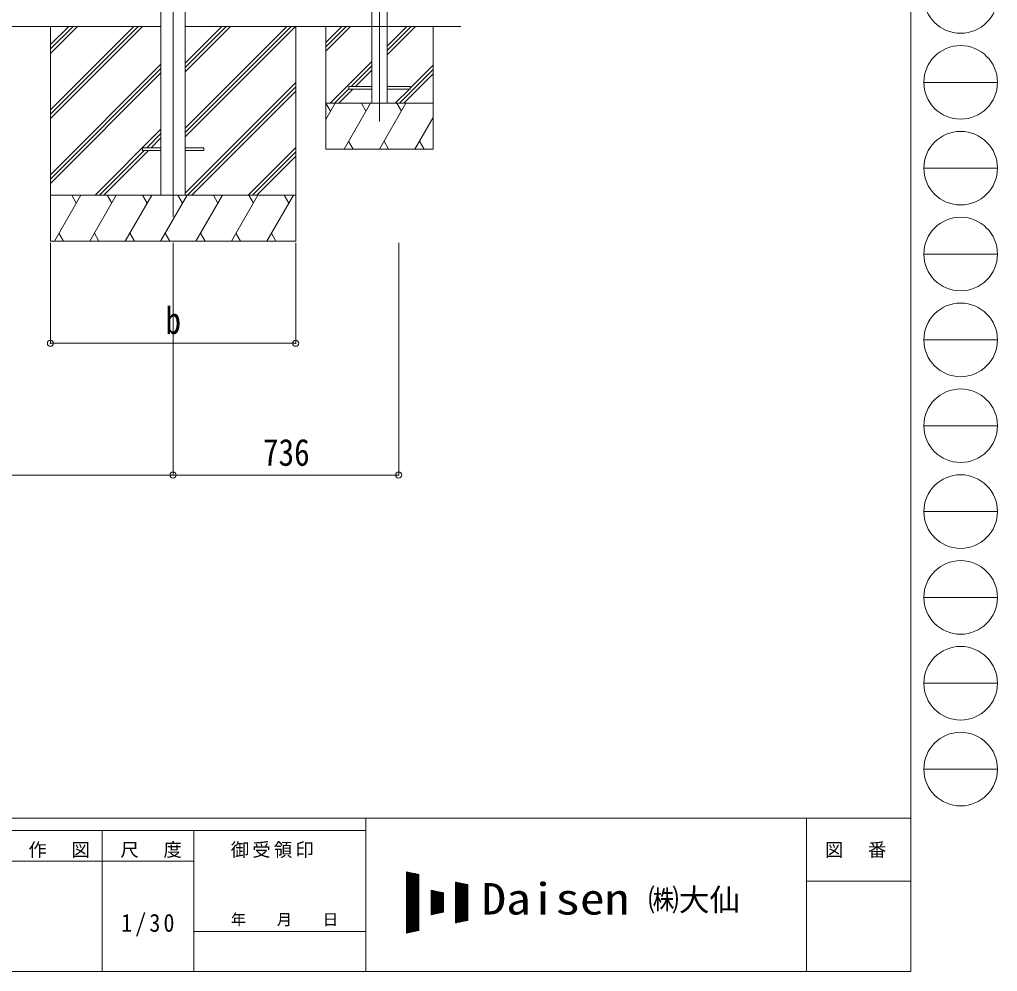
# Model space of a CAD drawing. Units: millimetres at full size; details may follow other scales. Extents: x -5590 to 5652, y -3902 to 3858.
# Drawn here: x 2463 to 5652, y -3902 to -797 of the extents above; entities that cross this region are included whole.
import ezdxf
from ezdxf.enums import TextEntityAlignment as Align

# ---------------------------------------------------------------- set-up
doc = ezdxf.new("R2010")
doc.units = ezdxf.units.MM
doc.header["$LTSCALE"] = 20
doc.header["$PDMODE"] = 32
doc.header["$PDSIZE"] = 20
for name, color, linetype, lineweight in [('0-0_0', 7, 'Continuous', 9), ('0-1_本体', 4, 'Continuous', 9), ('0-2_部品', 7, 'Continuous', 9), ('0-8_PARTS2', 2, 'Continuous', 9), ('0-A_寸法', 6, 'Continuous', 9), ('1-0_FRAME', 7, 'Continuous', 9), ('1-1_GLASS', 4, 'Continuous', 9), ('1-8', 2, 'Continuous', 9), ('F-0_240', 7, 'Continuous', 9)]:
    doc.layers.add(name, color=color, linetype=linetype, lineweight=lineweight)
doc.styles.add('ＭＳ ゴシック', font='')
doc.styles.get('ＭＳ ゴシック').set_extended_font_data('MS Gothic')

msp = doc.modelspace()

# ---------------------------------------------------------------- linework, layer by layer
at = {"layer": '0-0_0'}
for p, q in [((1571.19, -819.47), (2924.19, -819.47)), ((2563.79, -819.47), (2563.79, -1519.47)), ((2563.79, -1090.97), (2835.3, -819.47)), ((2563.79, -1105.12), (2849.44, -819.47)), ((2563.79, -1119.26), (2863.58, -819.47)), ((2563.79, -878.84), (2623.16, -819.47)), ((2563.79, -892.98), (2637.3, -819.47)), ((2563.79, -907.13), (2651.45, -819.47)), ((3003.19, -1179.34), (3363.06, -819.47)), ((3003.19, -1151.05), (3334.77, -819.47)), ((3003.19, -1165.2), (3348.91, -819.47)), ((3003.19, -967.21), (3150.92, -819.47)), ((3003.19, -953.07), (3136.78, -819.47)), ((3003.19, -938.92), (3122.64, -819.47)), ((3003.19, -819.47), (3901.69, -819.47)), ((3363.79, -819.47), (3363.79, -1519.47)), ((2563.79, -1303.11), (2924.19, -942.71)), ((2563.79, -1317.25), (2924.19, -956.85)), ((2563.79, -1331.39), (2924.19, -971)), ((3003.19, -1363.18), (3363.79, -1002.58)), ((3011.04, -1369.47), (3363.79, -1016.73)), ((3025.19, -1369.47), (3363.79, -1030.87)), ((2709.56, -1369.47), (2924.19, -1154.84)), ((2878.2, -1214.97), (2924.19, -1168.98)), ((2892.34, -1214.97), (2924.19, -1183.13)), ((2723.7, -1369.47), (2869.2, -1223.97)), ((2737.84, -1369.47), (2883.34, -1223.97)), ((3209.03, -1369.47), (3363.79, -1214.72)), ((3223.18, -1369.47), (3363.79, -1228.86)), ((3237.32, -1369.47), (3363.79, -1243)), ((3363.79, -1369.47), (2563.79, -1369.47)), ((2576.5, -1519.47), (2663.1, -1369.47)), ((2648.1, -1395.46), (2633.1, -1369.47)), ((2691.97, -1519.47), (2778.57, -1369.47)), ((2763.57, -1395.46), (2748.57, -1369.47)), ((2807.44, -1519.47), (2894.04, -1369.47)), ((2879.04, -1395.46), (2864.04, -1369.47)), ((2922.91, -1519.47), (3009.51, -1369.47)), ((2994.51, -1395.45), (2979.51, -1369.47)), ((3038.38, -1519.47), (3124.98, -1369.47)), ((3109.98, -1395.45), (3094.98, -1369.47)), ((3153.85, -1519.47), (3240.45, -1369.47)), ((3210.45, -1369.47), (3225.45, -1395.45)), ((3269.32, -1519.47), (3355.92, -1369.47)), ((3325.92, -1369.47), (3340.92, -1395.45)), ((2591.5, -1493.49), (2606.49, -1519.47)), ((2706.97, -1493.49), (2721.96, -1519.47)), ((2822.44, -1493.49), (2837.44, -1519.47)), ((2937.91, -1493.49), (2952.91, -1519.47)), ((3053.38, -1493.49), (3068.38, -1519.47)), ((3168.85, -1493.49), (3183.85, -1519.47)), ((3284.32, -1493.49), (3299.31, -1519.47)), ((2563.79, -1519.47), (3363.79, -1519.47))]:
    msp.add_line(p, q, dxfattribs=at)
at = {"layer": '0-1_本体'}
for p, q in [((2924.19, 1092.99), (2924.19, -1369.47)), ((3003.19, 1092.99), (3003.19, -1369.47))]:
    msp.add_line(p, q, dxfattribs=at)
at = {"layer": '0-2_部品', "color": 4}
for p, q in [((2863.79, -1214.97), (2863.79, -1223.97)), ((2863.79, -1214.97), (2924.19, -1214.97)), ((2863.79, -1223.97), (2924.19, -1223.97)), ((3003.19, -1214.97), (3063.79, -1214.97)), ((3003.19, -1223.97), (3063.79, -1223.97)), ((3063.79, -1214.97), (3063.79, -1223.97))]:
    msp.add_line(p, q, dxfattribs=at)
at = {"layer": '0-8_PARTS2'}
msp.add_line((2963.69, 1522.69), (2963.69, -1440.76), dxfattribs=at)
at = {"layer": '0-A_寸法'}
for p, q in [((2563.79, -1852.79), (2563.79, -1525.34)), ((2963.69, -2282.93), (2963.69, -1525.34)), ((3363.79, -1852.79), (3363.79, -1525.34)), ((3699.69, -2282.93), (3699.69, -1525.34)), ((3363.79, -1852.79), (2563.79, -1852.79)), ((2963.69, -2282.93), (1531.69, -2282.93)), ((3699.69, -2282.93), (2963.69, -2282.93))]:
    msp.add_line(p, q, dxfattribs=at)
for p in [(2563.79, -1852.79), (3363.79, -1852.79), (2963.69, -2282.93), (3699.69, -2282.93)]:
    msp.add_point(p, dxfattribs=at)
at = {"layer": '1-0_FRAME'}
for p, q in [((3461.69, -871.92), (3514.04, -819.57)), ((3461.69, -886.06), (3528.18, -819.57)), ((3461.69, -900.21), (3542.32, -819.57)), ((3461.69, -819.57), (3461.69, -1219.57)), ((3661.69, -912.34), (3754.46, -819.57)), ((3661.69, -898.2), (3740.31, -819.57)), ((3661.69, -884.05), (3726.17, -819.57)), ((3811.69, -1219.57), (3811.69, -819.57)), ((3476.17, -1069.57), (3611.69, -934.05)), ((3544.31, -1015.57), (3611.69, -948.19)), ((3736.69, -1021.19), (3811.69, -946.19)), ((3558.45, -1015.57), (3611.69, -962.34)), ((3702.44, -1069.57), (3811.69, -960.33)), ((3716.59, -1069.57), (3811.69, -974.47)), ((3490.31, -1069.57), (3536.69, -1023.19)), ((3504.45, -1069.57), (3550.45, -1023.57)), ((3688.3, -1069.57), (3734.3, -1023.57)), ((3461.69, -1122.69), (3492.36, -1069.57)), ((3461.69, -1069.57), (3811.69, -1069.57)), ((3477.36, -1095.56), (3462.35, -1069.57)), ((3521.22, -1219.57), (3607.83, -1069.57)), ((3592.83, -1095.56), (3577.82, -1069.57)), ((3636.69, -1219.57), (3723.3, -1069.57)), ((3708.3, -1095.56), (3693.3, -1069.57)), ((3752.16, -1219.57), (3811.69, -1116.47)), ((3536.22, -1193.59), (3551.22, -1219.57)), ((3651.69, -1193.59), (3666.69, -1219.57)), ((3767.16, -1193.59), (3782.16, -1219.57)), ((3461.69, -1219.57), (3811.69, -1219.57))]:
    msp.add_line(p, q, dxfattribs=at)
at = {"layer": '1-1_GLASS'}
for p, q in [((3611.69, 1060.64), (3611.69, -1069.57)), ((3661.69, 1060.64), (3661.69, -1069.57)), ((3661.69, -1015.57), (3736.69, -1015.57)), ((3611.69, -1023.57), (3536.69, -1023.57))]:
    msp.add_line(p, q, dxfattribs=at)
for points in [[(3536.69, -1023.57), (3536.69, -1015.57), (3611.69, -1015.57)], [(3736.69, -1015.57), (3736.69, -1023.57), (3661.69, -1023.57)]]:
    msp.add_lwpolyline(points, dxfattribs=at)
at = {"layer": '1-8'}
msp.add_line((3636.69, 1067.59), (3636.69, -1129.26), dxfattribs=at)
at = {"layer": 'F-0_240', "color": 5}
for p, q in [((5369.7, 3858.23), (5369.7, -3901.77)), ((-5590.3, -3401.77), (5369.7, -3401.77)), ((3591.86, -3401.77), (3591.86, -3901.77)), ((5029.7, -3401.77), (5029.7, -3901.77)), ((-5590.3, -3441.77), (3591.86, -3441.77)), ((2731.86, -3441.77), (2731.86, -3901.77)), ((3031.86, -3441.77), (3031.86, -3901.77)), ((1831.86, -3541.77), (3031.86, -3541.77)), ((5029.7, -3606.77), (5369.7, -3606.77)), ((3031.86, -3771.77), (3591.86, -3771.77)), ((-5590.3, -3901.77), (5369.7, -3901.77))]:
    msp.add_line(p, q, dxfattribs=at)
at = {"layer": 'F-0_240', "color": 4}
for p, q in [((5412.44, -1001.77), (5652.44, -1001.77)), ((5412.44, -1281.77), (5652.44, -1281.77)), ((5412.44, -1561.77), (5652.44, -1561.77)), ((5412.44, -1841.77), (5652.44, -1841.77)), ((5412.44, -2121.77), (5652.44, -2121.77)), ((5412.44, -2401.77), (5652.44, -2401.77)), ((5412.44, -2681.77), (5652.44, -2681.77)), ((5412.44, -2961.77), (5652.44, -2961.77)), ((5412.44, -3241.77), (5652.44, -3241.77))]:
    msp.add_line(p, q, dxfattribs=at)
at = {"layer": 'F-0_240'}
for p, q in [((3725.17, -3576.84), (3765.17, -3585.17)), ((3725.17, -3576.84), (3725.17, -3776.84)), ((3725.17, -3578.72), (3734.2, -3578.72)), ((3725.17, -3580.72), (3743.8, -3580.72)), ((3725.17, -3582.72), (3753.4, -3582.72)), ((3725.17, -3584.72), (3763, -3584.72)), ((3725.17, -3586.72), (3765.17, -3586.72)), ((3725.17, -3588.72), (3765.17, -3588.72)), ((3725.17, -3590.72), (3765.17, -3590.72)), ((3725.17, -3592.72), (3765.17, -3592.72)), ((3725.17, -3594.72), (3765.17, -3594.72)), ((3725.17, -3596.72), (3765.17, -3596.72)), ((3725.17, -3598.72), (3765.17, -3598.72)), ((3725.17, -3600.72), (3765.17, -3600.72)), ((3725.17, -3602.72), (3765.17, -3602.72)), ((3726.35, -3776.59), (3726.35, -3577.08)), ((3728.35, -3776.17), (3728.35, -3577.5)), ((3730.35, -3775.76), (3730.35, -3577.92)), ((3732.35, -3775.34), (3732.35, -3578.33)), ((3734.35, -3774.92), (3734.35, -3578.75)), ((3736.35, -3774.51), (3736.35, -3579.17)), ((3738.35, -3774.09), (3738.35, -3579.58)), ((3740.35, -3773.67), (3740.35, -3580)), ((3742.35, -3773.26), (3742.35, -3580.42)), ((3744.35, -3772.84), (3744.35, -3580.83)), ((3746.35, -3772.42), (3746.35, -3581.25)), ((3748.35, -3772.01), (3748.35, -3581.67)), ((3750.35, -3771.59), (3750.35, -3582.08)), ((3752.35, -3771.17), (3752.35, -3582.5)), ((3754.35, -3770.76), (3754.35, -3582.92)), ((3756.35, -3770.34), (3756.35, -3583.33)), ((3758.35, -3769.92), (3758.35, -3583.75)), ((3760.35, -3769.51), (3760.35, -3584.17)), ((3762.35, -3769.09), (3762.35, -3584.58)), ((3764.35, -3768.67), (3764.35, -3585)), ((3765.17, -3585.17), (3765.17, -3768.5)), ((3725.17, -3604.72), (3765.17, -3604.72)), ((3725.17, -3606.72), (3765.17, -3606.72)), ((3725.17, -3608.72), (3765.17, -3608.72)), ((3725.17, -3610.72), (3765.17, -3610.72)), ((3725.17, -3612.72), (3765.17, -3612.72)), ((3725.17, -3614.72), (3765.17, -3614.72)), ((3725.17, -3616.72), (3765.17, -3616.72)), ((3725.17, -3618.72), (3765.17, -3618.72)), ((3725.17, -3620.72), (3765.17, -3620.72)), ((3725.17, -3622.72), (3765.17, -3622.72)), ((3725.17, -3624.72), (3765.17, -3624.72)), ((3725.17, -3626.72), (3765.17, -3626.72)), ((3725.17, -3628.72), (3765.17, -3628.72)), ((3725.17, -3630.72), (3765.17, -3630.72)), ((3725.17, -3632.72), (3765.17, -3632.72)), ((3725.17, -3634.72), (3765.17, -3634.72)), ((3885.17, -3610.17), (3925.17, -3618.5)), ((3885.17, -3610.17), (3885.17, -3743.5)), ((3885.17, -3610.72), (3887.8, -3610.72)), ((3885.17, -3612.72), (3897.4, -3612.72)), ((3885.17, -3614.72), (3907, -3614.72)), ((3885.17, -3616.72), (3916.6, -3616.72)), ((3885.17, -3618.72), (3925.17, -3618.72)), ((3885.17, -3620.72), (3925.17, -3620.72)), ((3885.17, -3622.72), (3925.17, -3622.72)), ((3885.17, -3624.72), (3925.17, -3624.72)), ((3885.17, -3626.72), (3925.17, -3626.72)), ((3885.17, -3628.72), (3925.17, -3628.72)), ((3885.17, -3630.72), (3925.17, -3630.72)), ((3885.17, -3632.72), (3925.17, -3632.72)), ((3885.17, -3634.72), (3925.17, -3634.72)), ((3886.35, -3743.26), (3886.35, -3610.42)), ((3888.35, -3742.84), (3888.35, -3610.83)), ((3890.35, -3742.42), (3890.35, -3611.25)), ((3892.35, -3742.01), (3892.35, -3611.67)), ((3894.35, -3741.59), (3894.35, -3612.08)), ((3896.35, -3741.17), (3896.35, -3612.5)), ((3898.35, -3740.76), (3898.35, -3612.92)), ((3900.35, -3740.34), (3900.35, -3613.33)), ((3902.35, -3739.92), (3902.35, -3613.75)), ((3904.35, -3739.51), (3904.35, -3614.17)), ((3906.35, -3739.09), (3906.35, -3614.58)), ((3908.35, -3738.67), (3908.35, -3615)), ((3910.35, -3738.26), (3910.35, -3615.42)), ((3912.35, -3737.84), (3912.35, -3615.83)), ((3914.35, -3737.42), (3914.35, -3616.25)), ((3916.35, -3737.01), (3916.35, -3616.67)), ((3918.35, -3736.59), (3918.35, -3617.08)), ((3920.35, -3736.17), (3920.35, -3617.5)), ((3922.35, -3735.76), (3922.35, -3617.92)), ((3924.35, -3735.34), (3924.35, -3618.33)), ((3925.17, -3618.5), (3925.17, -3735.17)), ((3725.17, -3636.72), (3765.17, -3636.72)), ((3725.17, -3638.72), (3765.17, -3638.72)), ((3725.17, -3640.72), (3765.17, -3640.72)), ((3725.17, -3642.72), (3765.17, -3642.72)), ((3725.17, -3644.72), (3765.17, -3644.72)), ((3725.17, -3646.72), (3765.17, -3646.72)), ((3725.17, -3648.72), (3765.17, -3648.72)), ((3725.17, -3650.72), (3765.17, -3650.72)), ((3725.17, -3652.72), (3765.17, -3652.72)), ((3725.17, -3654.72), (3765.17, -3654.72)), ((3725.17, -3656.72), (3765.17, -3656.72)), ((3725.17, -3658.72), (3765.17, -3658.72)), ((3725.17, -3660.72), (3765.17, -3660.72)), ((3725.17, -3662.72), (3765.17, -3662.72)), ((3725.17, -3664.72), (3765.17, -3664.72)), ((3725.17, -3666.72), (3765.17, -3666.72)), ((3805.17, -3636.84), (3845.17, -3645.17)), ((3805.17, -3636.84), (3805.17, -3716.84)), ((3805.17, -3638.72), (3814.2, -3638.72)), ((3805.17, -3640.72), (3823.8, -3640.72)), ((3805.17, -3642.72), (3833.4, -3642.72)), ((3805.17, -3644.72), (3843, -3644.72)), ((3805.17, -3646.72), (3845.17, -3646.72)), ((3805.17, -3648.72), (3845.17, -3648.72)), ((3805.17, -3650.72), (3845.17, -3650.72)), ((3805.17, -3652.72), (3845.17, -3652.72)), ((3805.17, -3654.72), (3845.17, -3654.72)), ((3805.17, -3656.72), (3845.17, -3656.72)), ((3805.17, -3658.72), (3845.17, -3658.72)), ((3805.17, -3660.72), (3845.17, -3660.72)), ((3805.17, -3662.72), (3845.17, -3662.72)), ((3805.17, -3664.72), (3845.17, -3664.72)), ((3805.17, -3666.72), (3845.17, -3666.72)), ((3806.35, -3716.59), (3806.35, -3637.08)), ((3808.35, -3716.17), (3808.35, -3637.5)), ((3810.35, -3715.76), (3810.35, -3637.92)), ((3812.35, -3715.34), (3812.35, -3638.33)), ((3814.35, -3714.92), (3814.35, -3638.75)), ((3816.35, -3714.51), (3816.35, -3639.17)), ((3818.35, -3714.09), (3818.35, -3639.58)), ((3820.35, -3713.67), (3820.35, -3640)), ((3822.35, -3713.26), (3822.35, -3640.42)), ((3824.35, -3712.84), (3824.35, -3640.83)), ((3826.35, -3712.42), (3826.35, -3641.25)), ((3828.35, -3712.01), (3828.35, -3641.67)), ((3830.35, -3711.59), (3830.35, -3642.08)), ((3832.35, -3711.17), (3832.35, -3642.5)), ((3834.35, -3710.76), (3834.35, -3642.92)), ((3836.35, -3710.34), (3836.35, -3643.33)), ((3838.35, -3709.92), (3838.35, -3643.75)), ((3840.35, -3709.51), (3840.35, -3644.17)), ((3842.35, -3709.09), (3842.35, -3644.58)), ((3844.35, -3708.67), (3844.35, -3645)), ((3845.17, -3645.17), (3845.17, -3708.5)), ((3885.17, -3636.72), (3925.17, -3636.72)), ((3885.17, -3638.72), (3925.17, -3638.72)), ((3885.17, -3640.72), (3925.17, -3640.72)), ((3885.17, -3642.72), (3925.17, -3642.72)), ((3885.17, -3644.72), (3925.17, -3644.72)), ((3885.17, -3646.72), (3925.17, -3646.72)), ((3885.17, -3648.72), (3925.17, -3648.72)), ((3885.17, -3650.72), (3925.17, -3650.72)), ((3885.17, -3652.72), (3925.17, -3652.72)), ((3885.17, -3654.72), (3925.17, -3654.72)), ((3885.17, -3656.72), (3925.17, -3656.72)), ((3885.17, -3658.72), (3925.17, -3658.72)), ((3885.17, -3660.72), (3925.17, -3660.72)), ((3885.17, -3662.72), (3925.17, -3662.72)), ((3885.17, -3664.72), (3925.17, -3664.72)), ((3885.17, -3666.72), (3925.17, -3666.72)), ((3725.17, -3668.72), (3765.17, -3668.72)), ((3725.17, -3670.72), (3765.17, -3670.72)), ((3725.17, -3672.72), (3765.17, -3672.72)), ((3725.17, -3674.72), (3765.17, -3674.72)), ((3725.17, -3676.72), (3765.17, -3676.72)), ((3725.17, -3678.72), (3765.17, -3678.72)), ((3725.17, -3680.72), (3765.17, -3680.72)), ((3725.17, -3682.72), (3765.17, -3682.72)), ((3725.17, -3684.72), (3765.17, -3684.72)), ((3725.17, -3686.72), (3765.17, -3686.72)), ((3725.17, -3688.72), (3765.17, -3688.72)), ((3725.17, -3690.72), (3765.17, -3690.72)), ((3725.17, -3692.72), (3765.17, -3692.72)), ((3725.17, -3694.72), (3765.17, -3694.72)), ((3725.17, -3696.72), (3765.17, -3696.72)), ((3725.17, -3698.72), (3765.17, -3698.72)), ((3805.17, -3668.72), (3845.17, -3668.72)), ((3805.17, -3670.72), (3845.17, -3670.72)), ((3805.17, -3672.72), (3845.17, -3672.72)), ((3805.17, -3674.72), (3845.17, -3674.72)), ((3805.17, -3676.72), (3845.17, -3676.72)), ((3805.17, -3678.72), (3845.17, -3678.72)), ((3805.17, -3680.72), (3845.17, -3680.72)), ((3805.17, -3682.72), (3845.17, -3682.72)), ((3805.17, -3684.72), (3845.17, -3684.72)), ((3805.17, -3686.72), (3845.17, -3686.72)), ((3805.17, -3688.72), (3845.17, -3688.72)), ((3805.17, -3690.72), (3845.17, -3690.72)), ((3805.17, -3692.72), (3845.17, -3692.72)), ((3805.17, -3694.72), (3845.17, -3694.72)), ((3805.17, -3696.72), (3845.17, -3696.72)), ((3805.17, -3698.72), (3845.17, -3698.72)), ((3885.17, -3668.72), (3925.17, -3668.72)), ((3885.17, -3670.72), (3925.17, -3670.72)), ((3885.17, -3672.72), (3925.17, -3672.72)), ((3885.17, -3674.72), (3925.17, -3674.72)), ((3885.17, -3676.72), (3925.17, -3676.72)), ((3885.17, -3678.72), (3925.17, -3678.72)), ((3885.17, -3680.72), (3925.17, -3680.72)), ((3885.17, -3682.72), (3925.17, -3682.72)), ((3885.17, -3684.72), (3925.17, -3684.72)), ((3885.17, -3686.72), (3925.17, -3686.72)), ((3885.17, -3688.72), (3925.17, -3688.72)), ((3885.17, -3690.72), (3925.17, -3690.72)), ((3885.17, -3692.72), (3925.17, -3692.72)), ((3885.17, -3694.72), (3925.17, -3694.72)), ((3885.17, -3696.72), (3925.17, -3696.72)), ((3885.17, -3698.72), (3925.17, -3698.72)), ((3725.17, -3700.72), (3765.17, -3700.72)), ((3725.17, -3702.72), (3765.17, -3702.72)), ((3725.17, -3704.72), (3765.17, -3704.72)), ((3725.17, -3706.72), (3765.17, -3706.72)), ((3725.17, -3708.72), (3765.17, -3708.72)), ((3725.17, -3710.72), (3765.17, -3710.72)), ((3725.17, -3712.72), (3765.17, -3712.72)), ((3725.17, -3714.72), (3765.17, -3714.72)), ((3725.17, -3716.72), (3765.17, -3716.72)), ((3725.17, -3718.72), (3765.17, -3718.72)), ((3725.17, -3720.72), (3765.17, -3720.72)), ((3725.17, -3722.72), (3765.17, -3722.72)), ((3725.17, -3724.72), (3765.17, -3724.72)), ((3725.17, -3726.72), (3765.17, -3726.72)), ((3725.17, -3728.72), (3765.17, -3728.72)), ((3725.17, -3730.72), (3765.17, -3730.72)), ((3805.17, -3700.72), (3845.17, -3700.72)), ((3805.17, -3702.72), (3845.17, -3702.72)), ((3805.17, -3704.72), (3845.17, -3704.72)), ((3805.17, -3706.72), (3845.17, -3706.72)), ((3805.17, -3716.84), (3845.17, -3708.5)), ((3805.17, -3708.72), (3844.13, -3708.72)), ((3805.17, -3710.72), (3834.53, -3710.72)), ((3805.17, -3712.72), (3824.93, -3712.72)), ((3805.17, -3714.72), (3815.33, -3714.72)), ((3805.17, -3716.72), (3805.73, -3716.72)), ((3885.17, -3700.72), (3925.17, -3700.72)), ((3885.17, -3702.72), (3925.17, -3702.72)), ((3885.17, -3704.72), (3925.17, -3704.72)), ((3885.17, -3706.72), (3925.17, -3706.72)), ((3885.17, -3708.72), (3925.17, -3708.72)), ((3885.17, -3710.72), (3925.17, -3710.72)), ((3885.17, -3712.72), (3925.17, -3712.72)), ((3885.17, -3714.72), (3925.17, -3714.72)), ((3885.17, -3716.72), (3925.17, -3716.72)), ((3885.17, -3718.72), (3925.17, -3718.72)), ((3885.17, -3720.72), (3925.17, -3720.72)), ((3885.17, -3722.72), (3925.17, -3722.72)), ((3885.17, -3724.72), (3925.17, -3724.72)), ((3885.17, -3726.72), (3925.17, -3726.72)), ((3885.17, -3728.72), (3925.17, -3728.72)), ((3885.17, -3730.72), (3925.17, -3730.72)), ((3725.17, -3732.72), (3765.17, -3732.72)), ((3725.17, -3734.72), (3765.17, -3734.72)), ((3725.17, -3736.72), (3765.17, -3736.72)), ((3725.17, -3738.72), (3765.17, -3738.72)), ((3725.17, -3740.72), (3765.17, -3740.72)), ((3725.17, -3742.72), (3765.17, -3742.72)), ((3725.17, -3744.72), (3765.17, -3744.72)), ((3725.17, -3746.72), (3765.17, -3746.72)), ((3725.17, -3748.72), (3765.17, -3748.72)), ((3725.17, -3750.72), (3765.17, -3750.72)), ((3725.17, -3752.72), (3765.17, -3752.72)), ((3725.17, -3754.72), (3765.17, -3754.72)), ((3725.17, -3756.72), (3765.17, -3756.72)), ((3725.17, -3758.72), (3765.17, -3758.72)), ((3725.17, -3760.72), (3765.17, -3760.72)), ((3725.17, -3762.72), (3765.17, -3762.72)), ((3885.17, -3732.72), (3925.17, -3732.72)), ((3885.17, -3734.72), (3925.17, -3734.72)), ((3925.17, -3735.17), (3885.17, -3743.5)), ((3885.17, -3736.72), (3917.73, -3736.72)), ((3885.17, -3738.72), (3908.13, -3738.72)), ((3885.17, -3740.72), (3898.53, -3740.72)), ((3885.17, -3742.72), (3888.93, -3742.72)), ((3725.17, -3764.72), (3765.17, -3764.72)), ((3725.17, -3766.72), (3765.17, -3766.72)), ((3765.17, -3768.5), (3725.17, -3776.84)), ((3725.17, -3768.72), (3764.13, -3768.72)), ((3725.17, -3770.72), (3754.53, -3770.72)), ((3725.17, -3772.72), (3744.93, -3772.72)), ((3725.17, -3774.72), (3735.33, -3774.72)), ((3725.17, -3776.72), (3725.73, -3776.72))]:
    msp.add_line(p, q, dxfattribs=at)
at = {"layer": 'F-0_240', "color": 4}
for centre in [(5532.44, -721.77), (5532.44, -1001.77), (5532.44, -1281.77), (5532.44, -1561.77), (5532.44, -1841.77), (5532.44, -2121.77), (5532.44, -2401.77), (5532.44, -2681.77), (5532.44, -2961.77), (5532.44, -3241.77)]:
    msp.add_circle(centre, 120, dxfattribs=at)

# ---------------------------------------------------------------- texts
at = {"layer": '0-A_寸法', "color": 7, "style": 'ＭＳ ゴシック', "width": 0.85}
for s, p in [('b', (2938.69, -1848.79)), ('736', (3256.69, -2278.93))]:
    msp.add_text(s, height=87.98, dxfattribs=at).set_placement(p, align=Align.BOTTOM_LEFT)
at = {"layer": 'F-0_240', "style": 'ＭＳ ゴシック', "width": 1.15}
msp.add_text('Daisen', height=102.6, dxfattribs=at).set_placement((3969.74, -3746.84), align=Align.BOTTOM_LEFT)
at = {"layer": 'F-0_240', "style": 'ＭＳ ゴシック'}
for s, height, p in [('㈱大仙\u3000', 73.31, (4513.34, -3726.84)), ('年\u3000\u3000月\u3000\u3000日', 36.66, (3151.86, -3761.77))]:
    msp.add_text(s, height=height, dxfattribs=at).set_placement(p, align=Align.BOTTOM_LEFT)
at = {"layer": 'F-0_240', "attachment_point": 7, "style": 'ＭＳ ゴシック'}
for s, insert, char_height in [('\\T1.17;尺\u3000度', (2791.86, -3531.77), 43.99), ('\\T1.17;御受領印', (3151.86, -3531.77), 43.99), ('\\T1.17;作\u3000図', (2491.86, -3531.77), 43.99), ('\\T1.17;図\u3000番', (5089.69, -3531.77), 43.99), ('\\T1.28;\\W0.9;1/30', (2794.36, -3786.77), 58.65)]:
    msp.add_mtext(s, dxfattribs=dict(at, insert=insert, char_height=char_height))

doc.saveas('drawing.dxf')
